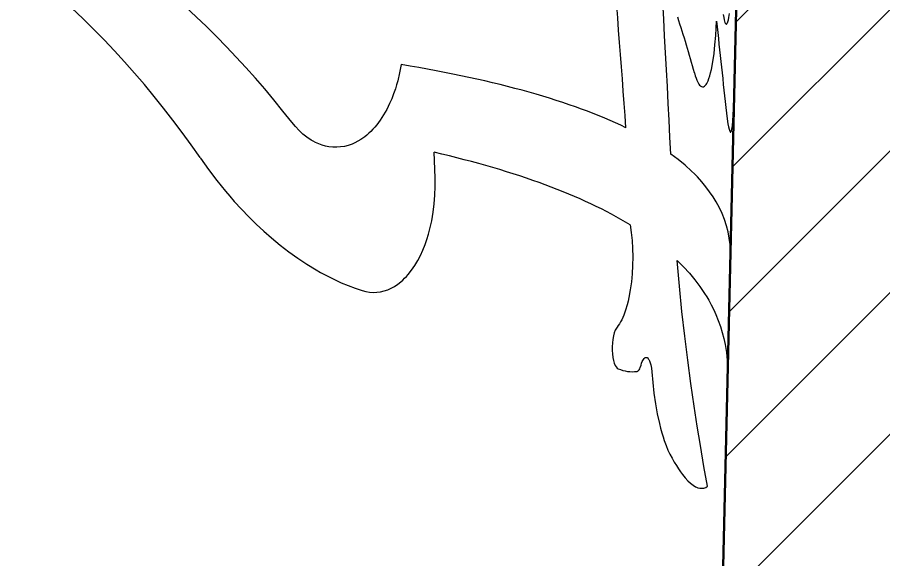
# Model space of a CAD drawing. Extents: x -234 to 858, y -95 to 532.
# Drawn here: x 99.72 to 115.95, y 127.01 to 137.15 of the extents above; entities that cross this region are included whole.
import ezdxf

# ---------------------------------------------------------------- set-up
doc = ezdxf.new("R2010")
doc.units = 0
doc.header["$LTSCALE"] = 7
doc.header["$MEASUREMENT"] = 0
doc.layers.get('0').update_dxf_attribs({"linetype": 'CONTINUOUS', "lineweight": 15})
doc.layers.add('3', color=3, linetype='CONTINUOUS', lineweight=30)
doc.layers.add('8', color=250, linetype='CONTINUOUS', lineweight=15)
doc.styles.add('ITALICT', font='ITALICT.shx', dxfattribs={"width": 0.8, "height": 3})
doc.dimstyles.get("Standard").update_dxf_attribs({"dimtxt": 3, "dimasz": 3, "dimexe": 0.5, "dimexo": 0.5, "dimgap": 0.8, "dimtad": 1, "dimdsep": 46, "dimtxsty": 'ITALICT', "dimcen": 0.09, "dimazin": 2, "dimtfac": 1, "dimtmove": 0, "dimatfit": 3, "dimfxl": 1, "dimtolj": 1, "dimtzin": 0, "dimarcsym": 0})

# ---------------------------------------------------------------- blocks, each defined once
blk = doc.blocks.new('*D95')
at = {"color": 0, "linetype": 'ByBlock', "lineweight": -2, "transparency": 16777216}
blk.add_arc((127.726, 191.507), 83.174, 92.0667, 98.9333, dxfattribs=at)
at = {"color": 0, "transparency": 16777216}
for points in [[(124.717, 275.127), (124.735, 274.127), (127.726, 274.681)], [(114.897, 273.179), (114.724, 274.164), (111.855, 273.153)]]:
    blk.add_solid(points, dxfattribs=at)
at = {"color": 0, "transparency": 16777216, "insert": (119.534, 276.587), "char_height": 3, "attachment_point": 5, "rotation": 5.5, "style": 'ITALICT'}
blk.add_mtext('\\A1;11°', dxfattribs=at)

msp = doc.modelspace()

# ---------------------------------------------------------------- hatches: boundary and pattern name
at = {"layer": '8'}
h = msp.add_hatch(dxfattribs=at)
h.set_pattern_fill('ANSI31', color=256, scale=15)
h.paths.add_polyline_path([(124.4759, 191.1936), (123.7914, 194.7149), (113.9768, 192.4788, -0.0370849), (114.2259, 189.1253), (114.2259, 181.5674), (111.8259, 78.0253, 0.0761736), (112.2152, 75.0211), (113.4418, 70.7703, -0.0703488), (114.2259, 65.2253), (114.2259, 59.4253, -0.0721145), (113.1994, 52.3453, -0.466582), (114.774, 48.0253), (120.9227, 44.4753), (124.4759, 44.4753)])
h.paths.add_polyline_path([(123.033, 95.7492), (132.4187, 95.7492), (132.4187, 100.2492), (123.033, 100.2492)], flags=9)

# ---------------------------------------------------------------- linework, layer by layer
at = {"layer": '3'}
msp.add_line((111.8259, 78.0253), (114.2245, 181.5094), dxfattribs=at)
at = {"layer": '8', "ltscale": 0.005151}
msp.add_line((113.1718, 136.095), (113.1767, 136.301), dxfattribs=at)
at = {"layer": '8', "ltscale": 0.011943}
msp.add_line((107.5523, 134.1425), (107.5334, 134.6198), dxfattribs=at)
at = {"layer": '8'}
for points in [[(112.9553, 137.202), (112.9644, 137.1467), (112.9743, 137.1001), (112.9813, 137.0745), (112.9885, 137.0537), (112.9947, 137.0402), (113.0009, 137.0304), (113.0073, 137.0244), (113.0121, 137.0224), (113.017, 137.0227), (113.0218, 137.0253), (113.0265, 137.03), (113.035, 137.0441), (113.0432, 137.0651), (113.0527, 137.0993), (113.0618, 137.1423), (113.0736, 137.2171)], [(112.4163, 136.1064), (112.4314, 136.0545), (112.4473, 136.0075), (112.4625, 135.969), (112.4782, 135.9352), (112.5009, 135.8966), (112.5137, 135.8796), (112.5268, 135.866), (112.5375, 135.8574), (112.5482, 135.8512), (112.5675, 135.8457), (112.5868, 135.8479), (112.6058, 135.8578), (112.6245, 135.8751), (112.6366, 135.8907), (112.6484, 135.9094), (112.6713, 135.9556), (112.6886, 136.0007), (112.705, 136.0523), (112.7205, 136.1099), (112.735, 136.1729), (112.761, 136.3131), (112.7831, 136.4685), (112.8013, 136.6349), (112.8156, 136.8086), (112.824, 136.942), (112.8304, 137.0769)], [(106.9171, 136.264), (106.8881, 136.1096), (106.852, 135.9584), (106.8312, 135.8843), (106.8087, 135.8112), (106.7758, 135.7157), (106.7397, 135.6227), (106.7006, 135.5324), (106.6472, 135.4239), (106.5891, 135.3208), (106.5263, 135.2238), (106.459, 135.1334), (106.4235, 135.0908), (106.387, 135.05), (106.3498, 135.0115), (106.3116, 134.9751), (106.2742, 134.9423), (106.236, 134.9115), (106.1981, 134.8834), (106.1594, 134.8573), (106.1061, 134.8254), (106.0517, 134.7973), (105.9963, 134.7731), (105.9258, 134.7486), (105.8543, 134.7305), (105.7819, 134.7191), (105.709, 134.7142), (105.6358, 134.7161), (105.5627, 134.7246), (105.4988, 134.7376), (105.4354, 134.7555), (105.3727, 134.7783), (105.3109, 134.806), (105.2703, 134.827), (105.2302, 134.8501), (105.1517, 134.9022), (105.0759, 134.9618), (105.0031, 135.0285), (104.9335, 135.102), (104.8675, 135.1816)], [(113.0172, 135.3543), (113.0304, 135.2443), (113.0442, 135.1517), (113.0547, 135.0955), (113.0651, 135.0514), (113.0774, 135.0156), (113.0834, 135.0049), (113.0889, 134.9994), (113.0916, 134.9983), (113.0956, 134.9987), (113.0985, 135.0006), (113.1042, 135.0087), (113.1109, 135.0264), (113.1173, 135.0524), (113.1275, 135.1186), (113.1365, 135.2083), (113.1443, 135.3189), (113.1552, 135.5439), (113.1613, 135.7156), (113.1718, 136.095)], [(103.146, 134.5199), (103.1539, 134.5084), (103.3054, 134.296), (103.4616, 134.0905), (103.6221, 133.8919), (103.704, 133.7954), (103.787, 133.7008), (103.9217, 133.5534), (104.0588, 133.4111), (104.1983, 133.274), (104.3398, 133.1422), (104.4834, 133.0161), (104.6471, 132.8811), (104.8129, 132.7535), (104.9806, 132.6336), (105.1499, 132.5217), (105.3207, 132.418), (105.4075, 132.3686), (105.4945, 132.3215), (105.5798, 132.2776), (105.6653, 132.2358), (105.7953, 132.1764), (105.9255, 132.1221), (106.0559, 132.0728), (106.1863, 132.0287)], [(113.092, 132.6461), (113.0912, 132.7693), (113.0833, 132.8907), (113.0682, 133.0104), (113.0458, 133.1283), (113.0162, 133.2444), (112.9793, 133.3587), (112.9352, 133.4712), (112.8838, 133.5819), (112.8251, 133.6907), (112.7661, 133.7871), (112.7012, 133.882), (112.6306, 133.9754), (112.554, 134.0672), (112.4717, 134.1576), (112.4173, 134.2133), (112.3607, 134.2684), (112.2406, 134.3768), (112.1117, 134.4828), (111.9739, 134.5864)], [(106.1863, 132.0287), (106.2549, 132.0103), (106.3242, 131.9988), (106.3936, 131.9942), (106.4629, 131.9966), (106.5317, 132.0059), (106.5999, 132.0222), (106.6652, 132.0445), (106.7293, 132.0731), (106.7919, 132.1079), (106.8528, 132.1485), (106.9118, 132.1947), (106.9477, 132.2263), (106.9827, 132.2599), (107.0168, 132.2955), (107.05, 132.333), (107.1135, 132.4133), (107.173, 132.5001), (107.227, 132.5903), (107.277, 132.6856), (107.3229, 132.7856), (107.3648, 132.8898), (107.3986, 132.9856), (107.4291, 133.0839), (107.4563, 133.1845), (107.4745, 133.2612), (107.4909, 133.3389), (107.5181, 133.4967), (107.5378, 133.6569), (107.5501, 133.8185), (107.5549, 133.9806), (107.5523, 134.1425)], [(111.2108, 133.2598), (111.2325, 133.1168), (111.248, 132.9679), (111.2572, 132.8147), (111.2604, 132.6589), (111.2576, 132.5022), (111.2488, 132.3461), (111.234, 132.1923), (111.2133, 132.0424), (111.1866, 131.8983), (111.171, 131.829), (111.1538, 131.7618), (111.1236, 131.6607), (111.0896, 131.5668), (111.0518, 131.4815), (111.031, 131.4417), (111.0094, 131.4048), (110.9879, 131.3722), (110.9656, 131.3425)], [(112.6605, 128.3631), (112.5949, 128.7311), (112.5275, 129.125), (112.4685, 129.4866), (112.4101, 129.8644), (112.3487, 130.2867), (112.2897, 130.7242), (112.2338, 131.175), (112.1818, 131.6378), (112.1343, 132.111), (112.0919, 132.5933)], [(112.0919, 132.5933), (112.2102, 132.475), (112.3207, 132.3542), (112.4233, 132.231), (112.5182, 132.1055), (112.6051, 131.9776), (112.6456, 131.9127), (112.6842, 131.8473), (112.7325, 131.7592), (112.7773, 131.67), (112.8185, 131.5798), (112.8634, 131.4701), (112.9033, 131.3591), (112.938, 131.2465), (112.9677, 131.1325), (112.9923, 131.017), (113.0052, 130.9443), (113.016, 130.8711), (113.025, 130.7969), (113.032, 130.7222), (113.04, 130.5714), (113.0403, 130.4185)], [(110.9656, 131.3425), (110.9548, 131.3277), (110.9434, 131.3085), (110.9326, 131.2867), (110.9133, 131.2364), (110.8977, 131.1802), (110.8853, 131.1158), (110.8769, 131.0475), (110.8727, 130.9785), (110.8727, 130.9093), (110.8768, 130.8427), (110.8853, 130.7777), (110.8969, 130.7209), (110.912, 130.6702), (110.9306, 130.6267), (110.9474, 130.5993), (110.9659, 130.5787), (110.9854, 130.566)], [(111.3397, 130.5157), (111.3479, 130.5181), (111.3561, 130.5226), (111.3677, 130.5328), (111.3789, 130.5471), (111.3895, 130.565), (111.3993, 130.5859), (111.4157, 130.6344)], [(111.4157, 130.6344), (111.4261, 130.6682), (111.4378, 130.6987), (111.4477, 130.7198), (111.4583, 130.7382), (111.4711, 130.7553), (111.4844, 130.768), (111.4937, 130.7738), (111.5031, 130.7772), (111.5123, 130.7782), (111.5214, 130.7768), (111.5307, 130.7728), (111.5397, 130.7664), (111.5515, 130.7537), (111.5627, 130.7369), (111.5729, 130.7162), (111.5822, 130.6922), (111.5977, 130.6361), (111.6086, 130.5751), (111.6156, 130.5095)], [(111.6156, 130.5095), (111.6338, 130.3055), (111.657, 130.1068), (111.6862, 129.9079), (111.7203, 129.7179), (111.7592, 129.5385), (111.7815, 129.4492), (111.8049, 129.3635), (111.8272, 129.2893), (111.8503, 129.2186), (111.8842, 129.1259), (111.9196, 129.0411), (111.9564, 128.9652)], [(111.9564, 128.9652), (111.9976, 128.8884), (112.0387, 128.816), (112.0786, 128.75), (112.1181, 128.6883), (112.1562, 128.6327), (112.1939, 128.5816), (112.2443, 128.5193), (112.2938, 128.4654), (112.3423, 128.4199), (112.3895, 128.3832), (112.4355, 128.3553), (112.458, 128.3447), (112.4801, 128.3363), (112.5189, 128.3269), (112.5564, 128.3249), (112.5925, 128.3303), (112.6273, 128.343), (112.6605, 128.3631)]]:
    msp.add_lwpolyline(points, dxfattribs=at)
for centre, radius, start, end in [((-322.5182, 112.8262), 435.0367, 2.867085, 4.201256), ((-330.5236, 102.8393), 442.8312, 4.175066, 5.123812), ((92.9821, 130.8357), 20.1362, 15.17399, 18.26964), ((311.719, 157.8461), 199.9701, 185.961589, 186.458034), ((111.2505, 131.1494), 0.6403, 245.55819, 278.00712)]:
    msp.add_arc(centre, radius, start, end, dxfattribs=at)
for centre, major_axis, ratio, start_param, end_param in [((-243.5657, -237.84), (-346.5062, -375.1232), 0.182924, 3.1111698, 3.2022974), ((13.5479, 35.3661), (-86.5612, -102.518), 0.3510138, 3.0460952, 3.2367015), ((23.2975, 114.2657), (89.7152, 18.9033), 0.1391533, 0.1778327, 0.3425398), ((-10.9833, 99.3872), (123.9113, 31.8428), 0.1393584, 0.1346406, 0.2624531)]:
    msp.add_ellipse(centre, major_axis=major_axis, ratio=ratio, start_param=start_param, end_param=end_param, dxfattribs=at)

# ---------------------------------------------------------------- dimensions: what is measured, and where the dimension line sits
dim = msp.add_angular_dim_2l(base=(122.4067, 274.5106), line1=((127.7259, 191.5065), (108.2259, 291.8253)), line2=((127.7259, 19.0753), (127.7259, 291.8253)), dimstyle='Standard', override={"dimarcsym": 1})
dim.commit()
dim.dimension.update_dxf_attribs({"geometry": '*D95', "text_midpoint": (119.5335, 276.5873)})

doc.saveas('drawing.dxf')
